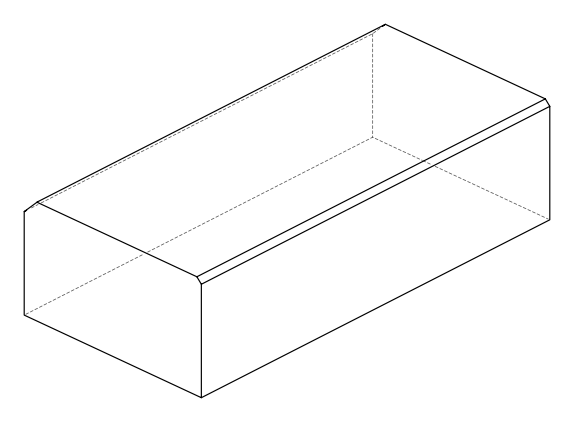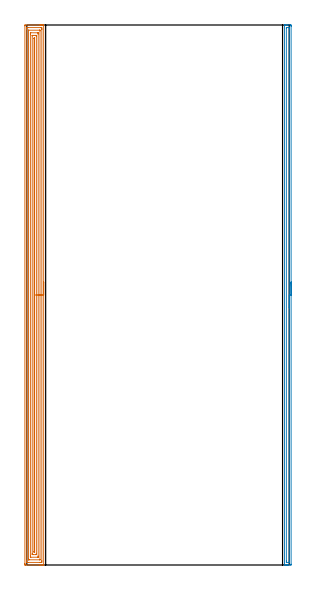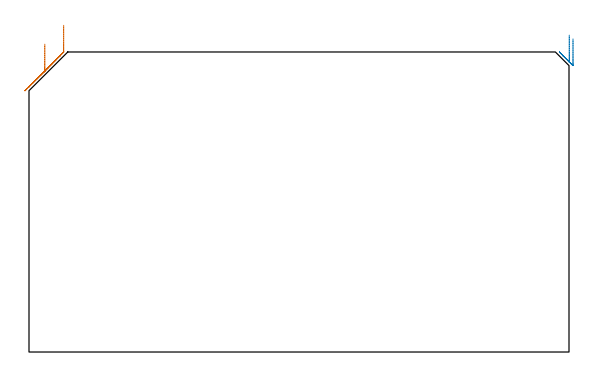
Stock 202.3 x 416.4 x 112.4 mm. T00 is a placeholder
(PLAN: 2 operations, 0 tool changes, 27 min)
(1 AREA_MILL | FG_CHAMFER_SURFACE | UGT0205_001 | 20.17 min | 43768 mm3)
(2 AREA_MILL_1 | FG_CHAMFER_SURFACE_1 | UGT0205_001 | 6.85 min | 5419 mm3)
(TOOL UGT0205_001 | Chamfer Mill 20 x 3 x 45 deg. | D20 FL50 Z2)
(OP 1 AREA_MILL)
G17 G21 G94 G90
T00 M6
G54
G17 G0 G90 X13. Y218.2 S1061 M3
G43 Z122.4 H0
G94 G1 Y218.162 Z121.528 F250.
Y218.048 Z120.663
Y217.859 Z119.812
Y217.597 Z118.98
Y217.263 Z118.174
Y216.86 Z117.4
Y216.392 Z116.664
Y215.86 Z115.972
Y215.271 Z115.329
Y214.628 Z114.739
Y213.936 Z114.208
Y213.2 Z113.74
Y212.426 Z113.337
Y211.62 Z113.003
Y210.788 Z112.741
Y209.937 Z112.552
Y209.072 Z112.438
Y208.2 Z112.4
Y0.165
X12.997 Y0.01 Z112.388
X12.955 Y0.007 Z112.346
X12.577 Y0. Z111.976
X12.193 Z111.592
X11.536 Z110.931
X10.318 Z109.715
X9.756 Z109.15
X-0.926 Y0.001 Z98.471
X-1.16 Y0.003 Z98.237
X-1.492 Y0.008 Z97.906
X-1.494 Y0.042 Z97.904
X-1.499 Y0.611 Z97.901
X-1.5 Y1.186 Z97.9
Y415.789
X-1.497 Y416.11 Z97.902
X-1.492 Y416.39 Z97.906
X-1.207 Y416.4 Z98.19
X9.756 Z109.15
X10.318 Z109.715
X10.646 Z110.042
X11.208 Z110.604
X11.536 Z110.931
X12.193 Z111.592
X12.577 Z111.976
X12.955 Y416.393 Z112.346
X12.997 Y416.39 Z112.388
X13. Y416.235 Z112.4
Y208.2
X11.586 Z110.986
Y3.24
X11.582 Y2.397 Z110.982
X11.579 Y2.353 Z110.979
X11.536 Y2.01 Z110.936
X11.039 Y2.002 Z110.439
X10.646 Y2.001 Z110.046
X10.151 Y2. Z109.551
X0.854 Y2.001 Z100.254
X0.357 Y2.003 Z99.757
X-0.036 Y2.01 Z99.364
X-0.079 Y2.397 Z99.321
X-0.082 Y2.443 Z99.318
X-0.086 Y3.29 Z99.314
Y3.339
Y413.16
X-0.082 Y414.003 Z99.318
X-0.08 Y414.047 Z99.32
X-0.036 Y414.39 Z99.364
X0.461 Y414.398 Z99.861
X0.854 Y414.399 Z100.254
X1.349 Y414.4 Z100.749
X10.646 Y414.399 Z110.046
X11.143 Y414.397 Z110.543
X11.536 Y414.39 Z110.936
X11.579 Y414.003 Z110.979
X11.582 Y413.957 Z110.982
X11.586 Y413.11 Z110.986
Y413.061
Y208.2
X10.171 Z109.571
Y4.183
X10.169 Y4.078 Z109.569
X10.167 Y4.027 Z109.567
X10.165 Y4.01 Z109.565
X10.119 Y4.007 Z109.519
X9.937 Y4.001 Z109.337
X1.744 Y4. Z101.144
X1.562 Y4.002 Z100.962
X1.441 Y4.005 Z100.841
X1.347 Y4.01 Z100.747
X1.335 Y4.025 Z100.735
X1.333 Y4.044 Z100.733
X1.331 Y4.183 Z100.731
X1.329 Y4.599 Z100.729
Y412.218
X1.33 Y412.322 Z100.73
X1.333 Y412.373 Z100.733
X1.335 Y412.39 Z100.735
X1.381 Y412.393 Z100.781
X1.563 Y412.399 Z100.963
X9.756 Y412.4 Z109.156
X9.938 Y412.398 Z109.338
X10.059 Y412.395 Z109.459
X10.153 Y412.39 Z109.553
X10.165 Y412.375 Z109.565
X10.166 Y412.356 Z109.566
X10.169 Y412.218 Z109.569
X10.171 Y411.801 Z109.571
Y208.2
X8.757 Z108.157
Y6.861
X8.754 Y6.081 Z108.154
X8.75 Y6.027 Z108.15
X8.748 Y6.01 Z108.148
X8.726 Y6.008 Z108.126
X8.619 Y6.004 Z108.019
X8.405 Y6.001 Z107.805
X3.082 Z102.482
X2.877 Y6.003 Z102.277
X2.775 Y6.007 Z102.175
X2.753 Y6.01 Z102.153
X2.749 Y6.022 Z102.149
X2.748 Y6.06 Z102.148
X2.743 Y6.752 Z102.143
Y6.861
Y409.539
X2.746 Y410.32 Z102.146
X2.749 Y410.373 Z102.149
X2.752 Y410.39 Z102.152
X2.774 Y410.392 Z102.174
X2.881 Y410.397 Z102.281
X3.095 Y410.399 Z102.495
X8.418 Z107.818
X8.623 Y410.397 Z108.023
X8.725 Y410.393 Z108.125
X8.746 Y410.39 Z108.146
X8.751 Y410.378 Z108.151
X8.752 Y410.34 Z108.152
X8.757 Y409.648 Z108.157
Y409.539
Y208.2
X7.343 Z106.743
Y8.388
X7.341 Y8.13 Z106.741
X7.339 Y8.056 Z106.739
X7.336 Y8.017 Z106.736
X7.325 Y8.01 Z106.725
X7.246 Y8.005 Z106.646
X7.085 Y8.001 Z106.485
X6.84 Y8. Z106.24
X5.059 Z104.459
X4.415 Y8.001 Z103.815
X4.167 Y8.002 Z103.567
X4.16 Y8.008 Z103.56
X4.159 Y8.011 Z103.559
X4.157 Y8.647 Z103.557
Y8.905
Y408.012
X4.158 Y408.27 Z103.558
X4.161 Y408.344 Z103.561
X4.164 Y408.383 Z103.564
X4.175 Y408.39 Z103.575
X4.254 Y408.395 Z103.654
X4.415 Y408.399 Z103.815
X4.66 Y408.4 Z104.06
X6.44 Z105.84
X7.085 Y408.399 Z106.485
X7.333 Y408.398 Z106.733
X7.34 Y408.392 Z106.74
X7.341 Y408.389 Z106.741
X7.343 Y407.753 Z106.743
Y407.495
Y208.2
X5.929 Z105.329
X5.928 Y10.433 Z105.328
X5.926 Y10.261 Z105.326
X5.922 Y10.042 Z105.322
X5.727 Y10.009 Z105.127
X5.601 Y10.01 Z105.001
X5.578 Y10.016 Z104.978
X5.575 Y10.06 Z104.975
X5.572 Y10.165 Z104.972
Y405.968
X5.574 Y406.139 Z104.974
X5.578 Y406.358 Z104.978
X5.772 Y406.391 Z105.172
X5.899 Y406.39 Z105.299
X5.922 Y406.384 Z105.322
X5.925 Y406.34 Z105.325
X5.928 Y406.235 Z105.328
X5.929 Y208.2 Z105.329
Y207.328 Z105.367
Y206.464 Z105.481
Y205.612 Z105.67
Y204.78 Z105.932
Y203.974 Z106.266
Y203.2 Z106.669
Y202.464 Z107.137
Y201.772 Z107.668
Y201.129 Z108.258
Y200.54 Z108.901
Y200.009 Z109.593
Y199.54 Z110.329
Y199.137 Z111.103
Y198.803 Z111.909
Y198.541 Z112.741
Y198.352 Z113.592
Y198.238 Z114.457
Y198.2 Z115.329
G0 Z122.4
M5
M2
(OP 2 AREA_MILL_1)
G17 G21 G94 G90
T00 M6
G54
G17 G0 G90 X203.8 Y218.2 S1061 M3
G43 Z122.4 H0
Z117.3
G94 G1 Y218.162 Z116.428 F250.
Y218.048 Z115.563
Y217.859 Z114.712
Y217.597 Z113.88
Y217.263 Z113.074
Y216.86 Z112.3
Y216.392 Z111.564
Y215.86 Z110.872
Y215.271 Z110.229
Y214.628 Z109.64
Y213.936 Z109.108
Y213.2 Z108.64
Y212.426 Z108.237
Y211.62 Z107.903
Y210.788 Z107.641
Y209.936 Z107.452
Y209.072 Z107.338
Y208.2 Z107.3
Y0.611
X203.797 Y0.244 Z107.301
X203.792 Y0.01 Z107.304
X203.438 Y0. Z107.658
X201.688 Z109.406
X201.135 Z109.962
X200.812 Z110.283
X200.26 Z110.836
X199.937 Z111.157
X198.967 Z112.132
X198.832 Y0.002 Z112.26
X198.702 Y0.01 Z112.388
X198.7 Y0.165 Z112.4
Y416.235
X198.703 Y416.39 Z112.388
X198.832 Y416.398 Z112.26
X198.967 Y416.4 Z112.132
X199.292 Z111.807
X199.937 Z111.157
X201.135 Z109.962
X201.688 Z109.406
X203.162 Z107.934
X203.438 Y416.397 Z107.658
X203.792 Y416.39 Z107.304
X203.797 Y416.156 Z107.3
X203.8 Y415.789
Y415.419
Y208.2
X202.386 Z108.714
X202.385 Y2.578 Z108.715
X202.384 Y2.397 Z108.716
X202.379 Y2.042 Z108.721
X202.373 Y2.01 Z108.727
X202.31 Y2.006 Z108.79
X202.206 Y2.002 Z108.894
X202.076 Y2. Z109.024
X200.325 Y2.001 Z110.775
X200.17 Y2.006 Z110.93
X200.141 Y2.01 Z110.959
X200.121 Y2.015 Z110.979
X200.12 Y2.05 Z110.98
X200.116 Y2.215 Z110.984
X200.115 Y2.397 Z110.985
X200.114 Y3.109 Z110.986
X200.115 Y413.822 Z110.985
X200.117 Y414.003 Z110.983
X200.121 Y414.358 Z110.979
X200.127 Y414.39 Z110.973
X200.191 Y414.394 Z110.909
X200.294 Y414.398 Z110.806
X200.424 Y414.4 Z110.676
X202.175 Y414.399 Z108.925
X202.33 Y414.394 Z108.77
X202.359 Y414.39 Z108.741
X202.379 Y414.385 Z108.721
X202.38 Y414.35 Z108.72
X202.384 Y414.185 Z108.716
X202.385 Y414.003 Z108.715
X202.386 Y413.291 Z108.714
Y208.2
Y207.328 Z108.752
Y206.464 Z108.866
Y205.612 Z109.055
Y204.78 Z109.317
Y203.974 Z109.651
Y203.2 Z110.054
Y202.464 Z110.523
Y201.772 Z111.054
Y201.129 Z111.643
Y200.54 Z112.286
Y200.008 Z112.978
Y199.54 Z113.714
Y199.137 Z114.488
Y198.803 Z115.294
Y198.541 Z116.126
Y198.352 Z116.978
Y198.238 Z117.843
Y198.2 Z118.714
G0 Z122.4
M5
M2
